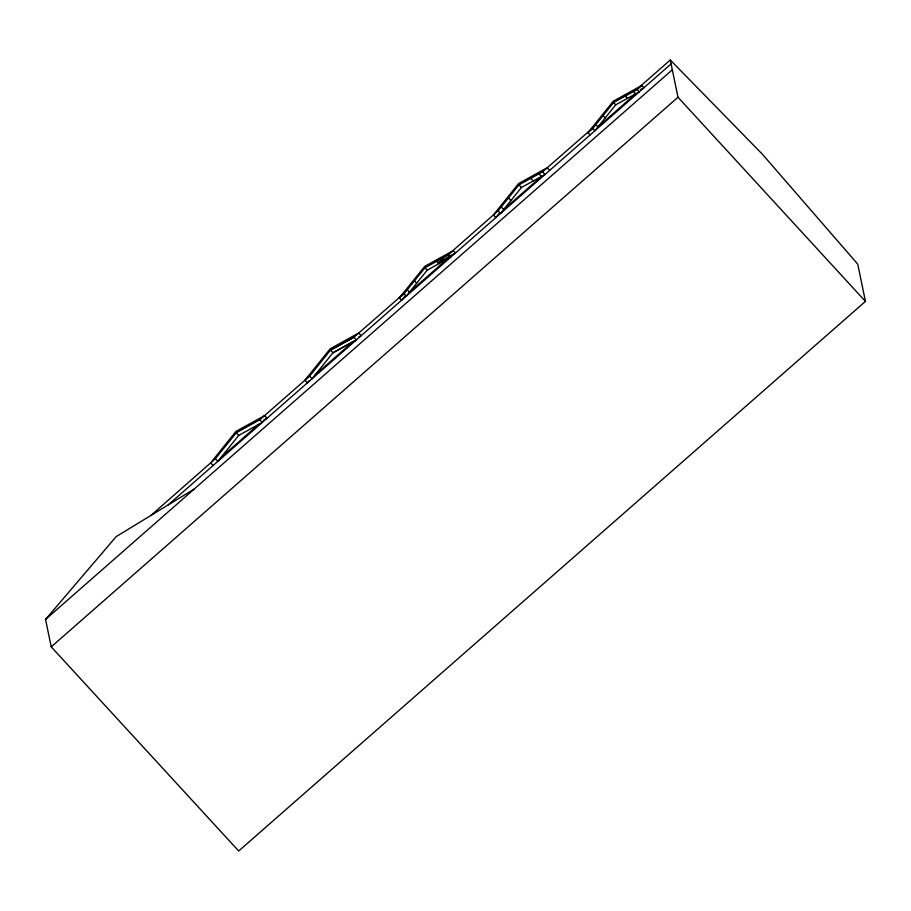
<?xml version="1.0" encoding="UTF-8"?>
<svg xmlns="http://www.w3.org/2000/svg" width="911" height="911" viewBox="0 0 911 911"><rect width="100%" height="100%" fill="white"/><g stroke="black" fill="none" stroke-linecap="round" stroke-linejoin="round"><path stroke-width="1.37" d="M590.089 134.953L587.982 132.653L592.822 128.417L613.57 102.579L637.131 89.563L641.822 85.452L643.929 87.741L640.365 89.711M150.839 515.501L215.383 458.734L236.256 432.782L259.817 419.766L309.603 376.118L330.488 350.143L353.935 337.229L403.562 293.889M259.817 419.766L262.254 422.431L238.705 435.435L217.831 461.387L215.383 458.734M309.034 380.787L307.349 382.882L304.912 380.229L330.215 348.776L358.763 333.005L361.2 335.669L358.82 336.979M404.974 296.052L401.592 300.243L399.394 297.851L424.697 266.399L453.257 250.616L455.454 253.007L437.61 262.869M399.394 297.851L404.097 293.729L424.981 267.766L448.428 254.864L453.257 250.616M448.428 254.864L450.626 257.255L427.179 270.157L406.295 296.121L404.097 293.729M450.797 252.472L498.101 210.817L518.985 184.865L542.557 171.837L593.129 127.654M499.217 213.402L495.846 217.592L493.409 214.939L518.701 183.498L547.26 167.715L549.697 170.368M542.557 171.837L544.994 174.491L521.422 187.518L500.549 213.47L498.101 210.817M587.982 132.653L613.285 101.212L641.822 85.452M637.131 89.563L639.237 91.863L615.677 104.867L594.917 130.717L592.822 128.417M637.142 89.062L670.28 60.001L762.382 154.232L857.741 264.144L865.45 301.393L238.693 850.999L51.232 646.856L45.55 619.412L116.187 536.613L194.157 489.093M443.315 259.031L441.175 260.899L438.977 258.508M220.986 457.459L258.69 424.401M315.183 374.865L352.967 341.739L356.383 339.894L353.935 337.229L330.488 350.143L332.936 352.796L356.383 339.894M447.187 259.1L409.449 292.192L407.251 289.8M168.171 504.933L671.088 63.929M45.55 619.412L672.307 69.805M51.232 646.856L677.989 97.249L670.28 60.001M352.967 341.739L332.936 352.796L312.04 378.771L309.603 376.118M263.393 420.267L266.969 418.297L264.52 415.644L235.972 431.415L210.68 462.856L213.117 465.521M677.989 97.249L865.45 301.393M633.566 91.533L635.673 93.822L597.946 126.914L595.84 124.613M625.402 96.042L627.508 98.342M613.57 102.579L615.677 104.867M603.082 115.617L605.189 117.906M538.993 173.807L541.43 176.461L503.703 209.553L501.255 206.899M530.817 178.317L533.254 180.982M518.985 184.865L521.422 187.518M508.497 197.892L510.934 200.557M436.825 261.229L439.022 263.621M424.981 267.766L427.179 270.157M414.494 280.804L416.691 283.196M236.256 432.782L238.705 435.435"/></g></svg>
